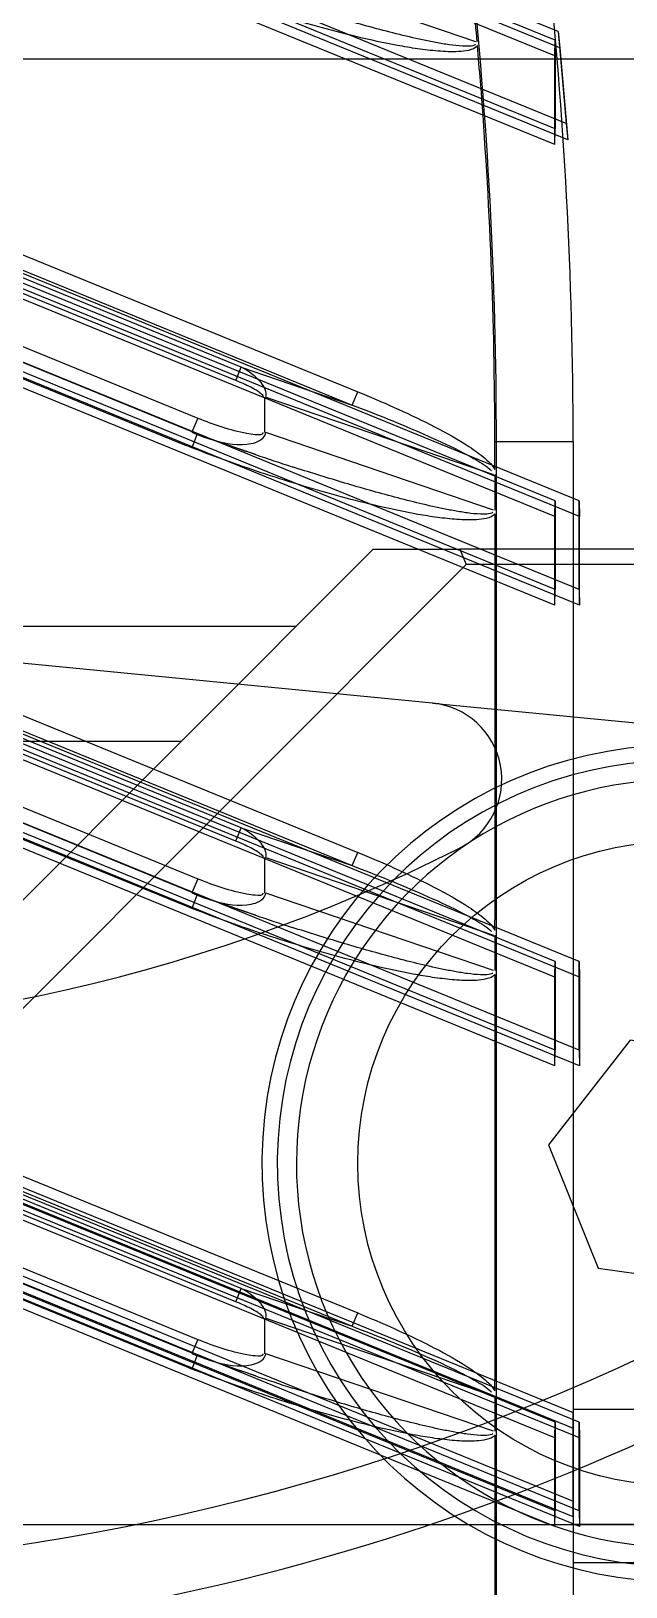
# Model space of a CAD drawing. Header units: millimetres. Extents: x -97344 to -49824, y -57049 to -40247.
# Drawn here: x -69285.12 to -69277.37, y -49611.91 to -49591.64 of the extents above; entities that cross this region are included whole.
import ezdxf

# ---------------------------------------------------------------- set-up
doc = ezdxf.new("R2010")
doc.units = ezdxf.units.MM
doc.header["$LTSCALE"] = 200
doc.linetypes.add('DOT_CENTER', pattern=[14, 12, -1, 0, -1])
for name, color, linetype in [('03___PRT_ALL_CURVES', 7, 'Continuous'), ('1', 7, 'Continuous'), ('2', 7, 'Continuous'), ('DIM', 3, 'Continuous'), ('LAY0001', 7, 'Continuous'), ('LAY0002', 7, 'Continuous')]:
    doc.layers.add(name, color=color, linetype=linetype)

# ---------------------------------------------------------------- blocks, each defined once
blk = doc.blocks.new('23-D1024-A_DV_LOCATION_PIN_Absen-PL__338', base_point=(431.261, -3.18))
at = {"color": 7, "linetype": 'Continuous'}
for p, q in [((431.617, 3.699), (431.595, 3.644)), ((431.847, 3.704), (431.617, 3.699)), ((432.013, 3.547), (431.847, 3.704)), ((440.653, 3.704), (440.487, 3.547)), ((440.883, 3.699), (440.653, 3.704)), ((440.975, 3.457), (440.883, 3.699)), ((431.525, 3.457), (431.403, 3.045)), ((431.595, 3.644), (431.525, 3.457)), ((431.747, 3.513), (431.72, 3.436)), ((431.821, 3.569), (431.747, 3.513)), ((431.834, 3.57), (431.821, 3.569)), ((431.952, 3.537), (431.834, 3.57)), ((432.049, 3.464), (431.952, 3.537)), ((432.124, 3.287), (432.013, 3.547)), ((432.039, 3.479), (432.013, 3.547)), ((432.069, 3.433), (432.039, 3.479)), ((432.065, 3.452), (432.049, 3.464)), ((440.441, 3.466), (440.376, 3.287)), ((440.461, 3.479), (440.431, 3.433)), ((440.451, 3.464), (440.436, 3.453)), ((440.487, 3.547), (440.441, 3.466)), ((440.548, 3.537), (440.451, 3.464)), ((440.487, 3.547), (440.461, 3.479)), ((440.666, 3.57), (440.548, 3.537)), ((440.679, 3.569), (440.666, 3.57)), ((440.753, 3.513), (440.679, 3.569)), ((440.78, 3.436), (440.753, 3.513)), ((441.097, 3.045), (440.975, 3.457)), ((431.671, 3.28), (431.609, 3.057)), ((431.72, 3.436), (431.671, 3.28)), ((432.169, 3.06), (432.124, 3.287)), ((440.376, 3.287), (440.331, 3.06)), ((440.829, 3.28), (440.78, 3.436)), ((440.891, 3.057), (440.829, 3.28)), ((431.403, 3.045), (431.399, 3.03)), ((431.609, 3.057), (431.571, 2.897)), ((432.171, 3.044), (432.169, 3.06)), ((432.201, 2.701), (432.171, 3.044)), ((440.329, 3.044), (440.299, 2.701)), ((440.331, 3.06), (440.329, 3.044)), ((440.929, 2.897), (440.891, 3.057)), ((441.101, 3.03), (441.097, 3.045)), ((431.399, 3.03), (431.327, 2.692)), ((431.567, 2.883), (431.51, 2.579)), ((431.571, 2.897), (431.567, 2.883)), ((440.933, 2.883), (440.929, 2.897)), ((440.99, 2.579), (440.933, 2.883)), ((441.164, 2.741), (441.101, 3.03)), ((431.327, 2.692), (431.261, 2.149)), ((432.209, 2.473), (432.201, 2.701)), ((440.299, 2.701), (440.294, 2.584)), ((441.173, 2.692), (441.164, 2.741)), ((441.239, 2.149), (441.173, 2.692)), ((431.497, 2.489), (431.458, 2.104)), ((431.51, 2.579), (431.497, 2.489)), ((432.213, 2.152), (432.209, 2.473)), ((440.291, 2.473), (440.287, 2.152)), ((440.294, 2.584), (440.291, 2.473)), ((441.003, 2.489), (440.99, 2.579)), ((441.042, 2.104), (441.003, 2.489)), ((431.261, 2.149), (431.261, 1.49)), ((431.458, 2.104), (431.458, 1.535)), ((432.213, 1.488), (432.213, 2.152)), ((440.287, 2.152), (440.287, 1.488)), ((441.042, 1.535), (441.042, 2.104)), ((441.25, 1.82), (441.239, 2.149)), ((441.239, 1.49), (441.25, 1.82)), ((431.261, 1.49), (431.327, 0.948)), ((431.458, 1.535), (431.497, 1.15)), ((432.209, 1.166), (432.213, 1.488)), ((440.287, 1.488), (440.291, 1.166)), ((441.003, 1.15), (441.042, 1.535)), ((441.173, 0.948), (441.239, 1.49)), ((431.497, 1.15), (431.51, 1.06)), ((431.51, 1.06), (431.567, 0.756)), ((432.201, 0.938), (432.209, 1.166)), ((440.291, 1.166), (440.294, 1.055)), ((440.294, 1.055), (440.299, 0.938)), ((440.933, 0.756), (440.99, 1.06)), ((440.99, 1.06), (441.003, 1.15)), ((431.327, 0.948), (431.399, 0.61)), ((432.171, 0.595), (432.201, 0.938)), ((440.299, 0.938), (440.329, 0.595)), ((441.101, 0.61), (441.164, 0.898)), ((441.164, 0.898), (441.173, 0.948)), ((431.399, 0.61), (431.403, 0.594)), ((431.567, 0.756), (431.571, 0.742)), ((431.571, 0.742), (431.609, 0.583)), ((440.891, 0.583), (440.929, 0.742)), ((440.929, 0.742), (440.933, 0.756)), ((441.097, 0.594), (441.101, 0.61)), ((431.403, 0.594), (431.525, 0.183)), ((431.609, 0.583), (431.671, 0.359)), ((432.124, 0.353), (432.169, 0.58)), ((432.169, 0.58), (432.171, 0.595)), ((440.329, 0.595), (440.331, 0.58)), ((440.331, 0.58), (440.376, 0.353)), ((440.829, 0.359), (440.891, 0.583)), ((440.975, 0.183), (441.097, 0.594)), ((431.671, 0.359), (431.72, 0.203)), ((431.72, 0.203), (431.747, 0.126)), ((432.013, 0.092), (432.124, 0.353)), ((432.039, 0.16), (432.069, 0.206)), ((440.376, 0.353), (440.441, 0.173)), ((440.431, 0.206), (440.461, 0.16)), ((440.753, 0.126), (440.78, 0.203)), ((440.78, 0.203), (440.829, 0.359)), ((431.525, 0.183), (431.595, -0.005)), ((431.747, 0.126), (431.821, 0.07)), ((431.821, 0.07), (431.834, 0.07)), ((431.834, 0.07), (431.952, 0.102)), ((431.847, -0.064), (432.013, 0.092)), ((431.952, 0.102), (432.049, 0.175)), ((432.013, 0.092), (432.039, 0.16)), ((432.049, 0.175), (432.065, 0.187)), ((440.436, 0.187), (440.451, 0.175)), ((440.441, 0.173), (440.487, 0.092)), ((440.451, 0.175), (440.548, 0.102)), ((440.461, 0.16), (440.487, 0.092)), ((440.487, 0.092), (440.653, -0.064)), ((440.548, 0.102), (440.666, 0.07)), ((440.666, 0.07), (440.679, 0.07)), ((440.679, 0.07), (440.753, 0.126)), ((440.883, -0.06), (440.975, 0.183)), ((431.595, -0.005), (431.617, -0.06)), ((431.617, -0.06), (431.847, -0.064)), ((440.653, -0.064), (440.883, -0.06))]:
    blk.add_line(p, q, dxfattribs=at)
at = {"color": 140, "linetype": 'Continuous'}
for p, q in [((431.747, 3.513), (431.617, 3.699)), ((431.847, 3.704), (431.952, 3.537)), ((440.548, 3.537), (440.653, 3.704)), ((440.883, 3.699), (440.753, 3.513)), ((431.617, -0.06), (431.747, 0.126)), ((431.952, 0.102), (431.847, -0.064)), ((440.653, -0.064), (440.548, 0.102)), ((440.753, 0.126), (440.883, -0.06))]:
    blk.add_line(p, q, dxfattribs=at)
for radius in [2.276, 1.382]:
    blk.add_circle((436.25, 1.82), radius, dxfattribs=at)
at = {"color": 7, "linetype": 'Continuous'}
for start, end in [(22.0771, 157.9229), (202.0771, 337.9229)]:
    blk.add_arc((436.25, 1.82), 5, start, end, dxfattribs=at)
at = {"color": 140, "linetype": 'Continuous'}
for start, end in [(23.1678, 156.8322), (203.1678, 336.8322)]:
    blk.add_arc((436.25, 1.82), 4.789, start, end, dxfattribs=at)
at = {"layer": '1', "color": 1, "linetype": 'DOT_CENTER'}
for p, q in [((436.25, 8.82), (436.25, -5.18)), ((443.25, 1.82), (429.25, 1.82))]:
    blk.add_line(p, q, dxfattribs=at)
blk = doc.blocks.new('PH_23_COMPONENTS_BASESTAND-0_5m_Absen-PL__347', base_point=(431.261, -23.18))
blk.add_blockref('23-D1024-A_DV_LOCATION_PIN_Absen-PL__338', (431.261, -3.18))
blk = doc.blocks.new('23-D1020-B_EXTRUSION-MAIN-BODY_BASESTAND-0_5m_Absen-PL__363', base_point=(418.75, -61.98))
at = {"color": 7, "linetype": 'Continuous'}
for p, q in [((421.852, 12.122), (427.75, 18.02)), ((427.75, 18.02), (428.881, 18.02)), ((431.254, 18.02), (428.881, 18.02)), ((428.881, 18.02), (428.964, 17.82)), ((422.428, 11.283), (428.964, 17.82)), ((431.254, 17.82), (428.964, 17.82))]:
    blk.add_line(p, q, dxfattribs=at)
for radius in [5.45, 5.25]:
    blk.add_arc((431.75, 10.02), radius, 94.2915, 270, dxfattribs=at)
blk = doc.blocks.new('23-D1023-B_CURAVLE-PLATE-RIGHT_Absen-PL__364', base_point=(865.652, -91.98))
at = {"color": 7, "linetype": 'Continuous'}
for q in [(918.198, 17.02), (940.789, 14.824)]:
    blk.add_line((928.524, 16.016), q, dxfattribs=at)
for centre, radius, start, end in [((918.75, 34.22), 29.5, 217.5551, 316.9552), ((928.427, 15.021), 1, 296.7498, 84.4477), ((918.75, 34.22), 22.5, 237.8343, 296.7498), ((918.75, 34.22), 30.5, 248.5714, 316.9552)]:
    blk.add_arc(centre, radius, start, end, dxfattribs=at)
blk = doc.blocks.new('CHEESE-HEAD-HEXAGON-SOCKET-BOLT_ISO-7379_M5-6_5x10_A2-70_STAINLESS-STEEL_2__365', base_point=(426.75, 5.02))
at = {"color": 7, "linetype": 'Continuous'}
for p, q in [((431.101, 11.626), (430.035, 10.261)), ((432.817, 11.384), (431.101, 11.626)), ((433.465, 9.778), (432.817, 11.384)), ((430.035, 10.261), (430.683, 8.655)), ((432.399, 8.414), (433.465, 9.778)), ((430.683, 8.655), (432.399, 8.414)), ((435.69, 6.941), (435.394, 6.686)), ((432.502, 5.104), (432.359, 5.057))]:
    blk.add_line(p, q, dxfattribs=at)
at = {"color": 140, "linetype": 'Continuous'}
blk.add_circle((431.75, 10.02), 4.2, dxfattribs=at)
at = {"color": 7, "linetype": 'Continuous'}
for start, end in [(74.4931, 276.9929), (321.993, 74.4931)]:
    blk.add_arc((431.75, 10.02), 5, start, end, dxfattribs=at)
blk = doc.blocks.new('Top1', base_point=(668.75, -75.52))
at = {"color": 7, "linetype": 'Continuous'}
for p, q in [((420.802, 17.02), (426.75, 17.02)), ((420.875, 15.52), (425.25, 15.52))]:
    blk.add_line(p, q, dxfattribs=at)
for name, p in [('23-D1020-B_EXTRUSION-MAIN-BODY_BASESTAND-0_5m_Absen-PL__363', (418.75, -61.98)), ('23-D1023-B_CURAVLE-PLATE-RIGHT_Absen-PL__364', (865.652, -91.98)), ('CHEESE-HEAD-HEXAGON-SOCKET-BOLT_ISO-7379_M5-6_5x10_A2-70_STAINLESS-STEEL_2__365', (426.75, 5.02)), ('PH_23_COMPONENTS_BASESTAND-0_5m_Absen-PL__347', (431.261, -23.18))]:
    blk.add_blockref(name, p)
blk = doc.blocks.new('*U1466')
blk.add_blockref('Top1', (0, -50.114))
blk = doc.blocks.new('*U1467')
at = {"layer": 'DIM', "color": 0, "linetype": 'ByBlock', "lineweight": -2, "transparency": 16777216}
for p in [(0, 0), (500, 0)]:
    blk.add_blockref('*U1466', p, dxfattribs=at)
blk = doc.blocks.new('2250')
at = {"color": 7, "linetype": 'Continuous'}
blk.add_line((-45576.174, -64432.34), (-45564.781, -64432.34), dxfattribs=at)
at = {"layer": '03___PRT_ALL_CURVES', "color": 7, "linetype": 'Continuous'}
blk.add_line((-45577.174, -64438.84), (-45577.174, -64419.739), dxfattribs=at)
blk.add_arc((-45636.174, -64419.739), 59, 0, 6.10468, dxfattribs=at)
at = {"layer": '2', "color": 7, "linetype": 'Continuous'}
blk.add_line((-45565.498, -64433.84), (-45576.164, -64433.84), dxfattribs=at)
at = {"layer": 'LAY0001', "color": 7, "linetype": 'Continuous'}
for p, q in [((-45577.442, -64414.528), (-45580.065, -64413.628)), ((-45587.674, -64415.538), (-45578.982, -64419.086)), ((-45587.744, -64415.711), (-45579.053, -64419.259)), ((-45580.501, -64418.766), (-45587.603, -64415.867)), ((-45580.572, -64418.939), (-45587.674, -64416.04)), ((-45587.597, -64416.764), (-45581.067, -64419.43)), ((-45581.14, -64419.609), (-45587.6, -64416.972)), ((-45581.213, -64419.789), (-45587.674, -64417.151)), ((-45580.572, -64418.939), (-45580.501, -64418.766)), ((-45580.501, -64418.766), (-45579.053, -64419.259)), ((-45579.053, -64419.259), (-45578.982, -64419.086)), ((-45580.195, -64419.617), (-45580.195, -64419.155)), ((-45580.178, -64419.155), (-45577.211, -64420.165)), ((-45581.067, -64419.43), (-45581.143, -64419.615)), ((-45581.074, -64419.636), (-45581.144, -64419.816)), ((-45581.14, -64419.609), (-45581.143, -64419.615)), ((-45580.316, -64419.904), (-45580.916, -64419.7)), ((-45577.211, -64420.627), (-45580.178, -64419.617)), ((-45577.195, -64419.965), (-45577.195, -64419.739)), ((-45576.174, -64419.739), (-45577.195, -64419.739)), ((-45576.174, -64419.739), (-45576.174, -64437.84)), ((-45581.144, -64419.816), (-45581.213, -64419.788)), ((-45577.194, -64420.165), (-45577.194, -64420.627)), ((-45577.195, -64420.676), (-45577.195, -64425.965)), ((-45587.674, -64421.538), (-45578.982, -64425.086)), ((-45587.744, -64421.711), (-45579.053, -64425.259)), ((-45580.501, -64424.766), (-45587.603, -64421.867)), ((-45580.572, -64424.939), (-45587.674, -64422.04)), ((-45587.597, -64422.764), (-45581.067, -64425.43)), ((-45581.14, -64425.609), (-45587.6, -64422.972)), ((-45581.213, -64425.789), (-45587.674, -64423.151)), ((-45580.572, -64424.939), (-45580.501, -64424.766)), ((-45580.501, -64424.766), (-45579.053, -64425.259)), ((-45580.195, -64425.617), (-45580.195, -64425.155)), ((-45580.178, -64425.155), (-45577.211, -64426.165)), ((-45579.053, -64425.259), (-45578.982, -64425.086)), ((-45581.067, -64425.43), (-45581.143, -64425.615)), ((-45581.14, -64425.609), (-45581.143, -64425.615)), ((-45577.211, -64426.627), (-45580.178, -64425.617)), ((-45581.144, -64425.816), (-45581.213, -64425.788)), ((-45581.074, -64425.636), (-45581.144, -64425.816)), ((-45580.316, -64425.904), (-45580.916, -64425.7)), ((-45577.194, -64426.165), (-45577.194, -64426.627)), ((-45577.195, -64426.676), (-45577.195, -64431.965)), ((-45587.674, -64427.538), (-45578.982, -64431.086)), ((-45587.744, -64427.711), (-45579.053, -64431.259)), ((-45580.572, -64430.939), (-45587.674, -64428.04)), ((-45580.501, -64430.766), (-45587.603, -64427.867)), ((-45587.597, -64428.764), (-45581.067, -64431.43)), ((-45581.14, -64431.609), (-45587.6, -64428.972)), ((-45581.213, -64431.789), (-45587.674, -64429.151)), ((-45580.572, -64430.939), (-45580.501, -64430.766)), ((-45580.501, -64430.766), (-45579.053, -64431.259)), ((-45579.053, -64431.259), (-45578.982, -64431.086)), ((-45580.195, -64431.617), (-45580.195, -64431.155)), ((-45580.178, -64431.155), (-45577.211, -64432.165)), ((-45581.067, -64431.43), (-45581.143, -64431.615)), ((-45581.074, -64431.636), (-45581.144, -64431.816)), ((-45581.14, -64431.609), (-45581.143, -64431.615)), ((-45577.211, -64432.627), (-45580.178, -64431.617)), ((-45581.144, -64431.816), (-45581.213, -64431.788)), ((-45580.316, -64431.904), (-45580.916, -64431.7)), ((-45577.194, -64432.165), (-45577.194, -64432.627)), ((-45577.195, -64432.676), (-45577.195, -64437.84)), ((-45574.892, -64434.34), (-45576.174, -64434.34))]:
    blk.add_line(p, q, dxfattribs=at)
for points in [[(-45581.143, -64419.615), (-45581.113, -64419.627), (-45580.995, -64419.672), (-45580.916, -64419.7)], [(-45581.143, -64425.615), (-45581.113, -64425.627), (-45580.995, -64425.672), (-45580.916, -64425.7)], [(-45581.143, -64431.615), (-45581.113, -64431.627), (-45580.995, -64431.672), (-45580.916, -64431.7)]]:
    blk.add_lwpolyline(points, dxfattribs=at)
for centre, radius, start, end in [((-45636.174, -64419.739), 60, 0, 6.10468), ((-45636.174, -64419.739), 58.98, 5.07018, 5.53908), ((-45693.457, -64424.563), 116.464, 4.68861, 4.91902), ((-45636.174, -64419.739), 58.979, 0, 4.56678), ((-45569.836, -64389.079), 32.557, 249.8078, 251.2229), ((-45569.615, -64388.455), 33.22, 251.2086, 252.0794), ((-45583.684, -64419.998), 6.489, 359.094, 0.293), ((-45569.836, -64395.079), 32.557, 249.8078, 251.2229), ((-45569.615, -64394.455), 33.22, 251.2086, 252.0794), ((-45583.684, -64425.998), 6.489, 359.0941, 0.293), ((-45569.836, -64401.079), 32.557, 249.8078, 251.2229), ((-45569.615, -64400.455), 33.22, 251.2086, 252.0794), ((-45583.684, -64431.998), 6.489, 359.0941, 0.293)]:
    blk.add_arc(centre, radius, start, end, dxfattribs=at)
for points, knots in [([(-45577.421, -64414.576), (-45577.445, -64414.613), (-45577.539, -64414.646), (-45577.711, -64414.663), (-45577.937, -64414.653), (-45578.201, -64414.621), (-45578.553, -64414.562), (-45578.988, -64414.467), (-45579.505, -64414.333), (-45580.018, -64414.184), (-45580.697, -64413.967), (-45581.2, -64413.786), (-45581.532, -64413.658)], [0, 0, 0, 0, 0.030723, 0.061968, 0.124467, 0.187, 0.249539, 0.374611, 0.49969, 0.624771, 0.749853, 1, 1, 1, 1]), ([(-45577.445, -64414.558), (-45577.464, -64414.58), (-45577.53, -64414.587), (-45577.643, -64414.586), (-45577.791, -64414.569), (-45577.964, -64414.539), (-45578.194, -64414.492), (-45578.48, -64414.425), (-45578.934, -64414.306), (-45579.497, -64414.142), (-45579.945, -64414.001), (-45580.168, -64413.928)], [0, 0, 0, 0, 0.030918, 0.062138, 0.124647, 0.187172, 0.249698, 0.374746, 0.499798, 0.749896, 1, 1, 1, 1]), ([(-45580.178, -64419.155), (-45580.173, -64419.132), (-45580.18, -64419.035), (-45580.246, -64418.958), (-45580.297, -64418.91)], [0, 0, 0, 0, 0.25542, 1, 1, 1, 1]), ([(-45580.211, -64419.155), (-45580.211, -64419.137), (-45580.243, -64419.11), (-45580.298, -64419.07), (-45580.409, -64419.009), (-45580.506, -64418.966), (-45580.572, -64418.939)], [0, 0, 0, 0, 0.125322, 0.24925, 0.499648, 1, 1, 1, 1]), ([(-45578.982, -64419.086), (-45578.822, -64419.151), (-45578.504, -64419.287), (-45578.036, -64419.508), (-45577.655, -64419.715), (-45577.372, -64419.909), (-45577.238, -64420.026), (-45577.195, -64420.101)], [0, 0, 0, 0, 0.250194, 0.500377, 0.750499, 0.875548, 1, 1, 1, 1]), ([(-45579.053, -64419.259), (-45578.896, -64419.319), (-45578.584, -64419.441), (-45578.12, -64419.636), (-45577.737, -64419.81), (-45577.444, -64419.969), (-45577.296, -64420.056), (-45577.239, -64420.117)], [0, 0, 0, 0, 0.250074, 0.500145, 0.750198, 0.875224, 1, 1, 1, 1]), ([(-45580.428, -64419.626), (-45580.392, -64419.633), (-45580.336, -64419.639), (-45580.211, -64419.653), (-45580.211, -64419.617)], [0, 0, 0, 0, 0.51035, 1, 1, 1, 1]), ([(-45580.428, -64419.769), (-45580.353, -64419.761), (-45580.239, -64419.736), (-45580.184, -64419.643), (-45580.178, -64419.617)], [0, 0, 0, 0, 0.741836, 1, 1, 1, 1]), ([(-45577.195, -64420.676), (-45577.22, -64420.71), (-45577.308, -64420.741), (-45577.474, -64420.76), (-45577.69, -64420.753), (-45577.944, -64420.725), (-45578.282, -64420.671), (-45578.7, -64420.583), (-45579.363, -64420.416), (-45580.181, -64420.169), (-45580.825, -64419.939), (-45581.144, -64419.816)], [0, 0, 0, 0, 0.030785, 0.062026, 0.124524, 0.187054, 0.249591, 0.374658, 0.499732, 0.749864, 1, 1, 1, 1]), ([(-45577.219, -64420.655), (-45577.239, -64420.674), (-45577.3, -64420.682), (-45577.41, -64420.682), (-45577.552, -64420.666), (-45577.718, -64420.639), (-45577.939, -64420.596), (-45578.214, -64420.533), (-45578.651, -64420.421), (-45579.192, -64420.266), (-45579.623, -64420.132), (-45579.837, -64420.063)], [0, 0, 0, 0, 0.031004, 0.06225, 0.124751, 0.187269, 0.249789, 0.374824, 0.499861, 0.749929, 1, 1, 1, 1]), ([(-45580.211, -64425.155), (-45580.211, -64425.137), (-45580.243, -64425.11), (-45580.298, -64425.07), (-45580.409, -64425.009), (-45580.506, -64424.966), (-45580.572, -64424.939)], [0, 0, 0, 0, 0.125322, 0.24925, 0.499648, 1, 1, 1, 1]), ([(-45580.178, -64425.155), (-45580.173, -64425.132), (-45580.18, -64425.035), (-45580.246, -64424.958), (-45580.297, -64424.91)], [0, 0, 0, 0, 0.25542, 1, 1, 1, 1]), ([(-45578.982, -64425.086), (-45578.822, -64425.151), (-45578.504, -64425.287), (-45578.036, -64425.508), (-45577.655, -64425.715), (-45577.372, -64425.909), (-45577.238, -64426.026), (-45577.195, -64426.101)], [0, 0, 0, 0, 0.250194, 0.500377, 0.750499, 0.875548, 1, 1, 1, 1]), ([(-45579.053, -64425.259), (-45578.896, -64425.319), (-45578.584, -64425.441), (-45578.12, -64425.636), (-45577.737, -64425.81), (-45577.444, -64425.969), (-45577.296, -64426.056), (-45577.239, -64426.117)], [0, 0, 0, 0, 0.250074, 0.500145, 0.750198, 0.875224, 1, 1, 1, 1]), ([(-45580.428, -64425.626), (-45580.392, -64425.633), (-45580.336, -64425.639), (-45580.211, -64425.653), (-45580.211, -64425.617)], [0, 0, 0, 0, 0.51035, 1, 1, 1, 1]), ([(-45580.428, -64425.769), (-45580.353, -64425.761), (-45580.239, -64425.736), (-45580.184, -64425.643), (-45580.178, -64425.617)], [0, 0, 0, 0, 0.741836, 1, 1, 1, 1]), ([(-45577.195, -64426.676), (-45577.22, -64426.71), (-45577.308, -64426.741), (-45577.474, -64426.76), (-45577.69, -64426.753), (-45577.944, -64426.725), (-45578.282, -64426.671), (-45578.7, -64426.583), (-45579.363, -64426.416), (-45580.181, -64426.169), (-45580.825, -64425.939), (-45581.144, -64425.816)], [0, 0, 0, 0, 0.030785, 0.062026, 0.124524, 0.187054, 0.249591, 0.374658, 0.499732, 0.749864, 1, 1, 1, 1]), ([(-45577.219, -64426.655), (-45577.239, -64426.674), (-45577.3, -64426.682), (-45577.41, -64426.682), (-45577.552, -64426.666), (-45577.718, -64426.639), (-45577.939, -64426.596), (-45578.214, -64426.533), (-45578.651, -64426.421), (-45579.192, -64426.266), (-45579.623, -64426.132), (-45579.837, -64426.063)], [0, 0, 0, 0, 0.031004, 0.06225, 0.124751, 0.187269, 0.249789, 0.374824, 0.499861, 0.749929, 1, 1, 1, 1]), ([(-45580.211, -64431.155), (-45580.211, -64431.137), (-45580.243, -64431.11), (-45580.298, -64431.07), (-45580.409, -64431.009), (-45580.506, -64430.966), (-45580.572, -64430.939)], [0, 0, 0, 0, 0.125322, 0.24925, 0.499648, 1, 1, 1, 1]), ([(-45580.178, -64431.155), (-45580.173, -64431.132), (-45580.18, -64431.035), (-45580.246, -64430.958), (-45580.297, -64430.91)], [0, 0, 0, 0, 0.25542, 1, 1, 1, 1]), ([(-45578.982, -64431.086), (-45578.822, -64431.151), (-45578.504, -64431.287), (-45578.036, -64431.508), (-45577.655, -64431.715), (-45577.372, -64431.909), (-45577.238, -64432.026), (-45577.195, -64432.101)], [0, 0, 0, 0, 0.250194, 0.500377, 0.750499, 0.875548, 1, 1, 1, 1]), ([(-45579.053, -64431.259), (-45578.896, -64431.319), (-45578.584, -64431.441), (-45578.12, -64431.636), (-45577.737, -64431.81), (-45577.444, -64431.969), (-45577.296, -64432.056), (-45577.239, -64432.117)], [0, 0, 0, 0, 0.250074, 0.500145, 0.750198, 0.875224, 1, 1, 1, 1]), ([(-45580.428, -64431.626), (-45580.392, -64431.633), (-45580.336, -64431.639), (-45580.211, -64431.653), (-45580.211, -64431.617)], [0, 0, 0, 0, 0.51035, 1, 1, 1, 1]), ([(-45580.428, -64431.769), (-45580.353, -64431.761), (-45580.239, -64431.736), (-45580.184, -64431.643), (-45580.178, -64431.617)], [0, 0, 0, 0, 0.741836, 1, 1, 1, 1]), ([(-45577.195, -64432.676), (-45577.22, -64432.71), (-45577.308, -64432.741), (-45577.474, -64432.76), (-45577.69, -64432.753), (-45577.944, -64432.725), (-45578.282, -64432.671), (-45578.7, -64432.583), (-45579.363, -64432.416), (-45580.181, -64432.169), (-45580.825, -64431.939), (-45581.144, -64431.816)], [0, 0, 0, 0, 0.030785, 0.062026, 0.124524, 0.187054, 0.249591, 0.374658, 0.499732, 0.749864, 1, 1, 1, 1]), ([(-45577.219, -64432.655), (-45577.239, -64432.674), (-45577.3, -64432.682), (-45577.41, -64432.682), (-45577.552, -64432.666), (-45577.718, -64432.639), (-45577.939, -64432.596), (-45578.214, -64432.533), (-45578.651, -64432.421), (-45579.192, -64432.266), (-45579.623, -64432.132), (-45579.837, -64432.063)], [0, 0, 0, 0, 0.031004, 0.06225, 0.124751, 0.187269, 0.249789, 0.374824, 0.499861, 0.749929, 1, 1, 1, 1])]:
    blk.add_open_spline(points, degree=3, knots=knots, dxfattribs=at)
for points in [[(-45580.297, -64418.91), (-45580.358, -64418.853), (-45580.428, -64418.806), (-45580.501, -64418.766)], [(-45581.067, -64419.43), (-45580.861, -64419.514), (-45580.647, -64419.585), (-45580.428, -64419.626)], [(-45580.916, -64419.7), (-45580.761, -64419.753), (-45580.592, -64419.786), (-45580.428, -64419.769)], [(-45580.297, -64424.91), (-45580.358, -64424.853), (-45580.428, -64424.806), (-45580.501, -64424.766)], [(-45581.067, -64425.43), (-45580.861, -64425.514), (-45580.647, -64425.585), (-45580.428, -64425.626)], [(-45580.916, -64425.7), (-45580.761, -64425.753), (-45580.592, -64425.786), (-45580.428, -64425.769)], [(-45580.297, -64430.91), (-45580.358, -64430.853), (-45580.428, -64430.806), (-45580.501, -64430.766)], [(-45581.067, -64431.43), (-45580.861, -64431.514), (-45580.647, -64431.585), (-45580.428, -64431.626)], [(-45580.916, -64431.7), (-45580.761, -64431.753), (-45580.592, -64431.786), (-45580.428, -64431.769)]]:
    blk.add_open_spline(points, degree=3, dxfattribs=at)
at = {"layer": 'LAY0002', "color": 7, "linetype": 'Continuous'}
for p, q in [((-45576.408, -64414.507), (-45587.71, -64409.893)), ((-45576.369, -64414.395), (-45587.397, -64409.893)), ((-45576.413, -64414.711), (-45587.715, -64410.097)), ((-45576.346, -64414.606), (-45587.391, -64410.097)), ((-45576.408, -64415.662), (-45587.71, -64411.047)), ((-45576.265, -64415.592), (-45587.397, -64411.047)), ((-45576.413, -64415.866), (-45587.715, -64411.251)), ((-45576.241, -64415.804), (-45587.391, -64411.251)), ((-45576.369, -64414.395), (-45576.265, -64415.592)), ((-45576.369, -64414.395), (-45576.346, -64414.606)), ((-45576.413, -64414.711), (-45576.408, -64414.507)), ((-45576.408, -64414.507), (-45576.408, -64415.662)), ((-45576.346, -64414.606), (-45576.241, -64415.804)), ((-45587.781, -64414.748), (-45569.781, -64414.748)), ((-45576.413, -64415.866), (-45576.413, -64414.711)), ((-45576.413, -64415.866), (-45576.408, -64415.662)), ((-45576.265, -64415.592), (-45576.241, -64415.804)), ((-45576.408, -64420.507), (-45587.71, -64415.893)), ((-45576.094, -64420.507), (-45587.397, -64415.893)), ((-45576.413, -64420.711), (-45587.715, -64416.097)), ((-45576.089, -64420.711), (-45587.391, -64416.097)), ((-45576.408, -64421.662), (-45587.71, -64417.047)), ((-45576.094, -64421.662), (-45587.397, -64417.047)), ((-45576.413, -64421.866), (-45587.715, -64417.251)), ((-45576.089, -64421.866), (-45587.391, -64417.251)), ((-45576.413, -64420.711), (-45576.408, -64420.507)), ((-45576.408, -64420.507), (-45576.408, -64421.662)), ((-45576.094, -64420.507), (-45576.089, -64420.711)), ((-45576.094, -64421.662), (-45576.094, -64420.507)), ((-45576.413, -64421.866), (-45576.413, -64420.711)), ((-45576.089, -64421.866), (-45576.089, -64420.711)), ((-45576.413, -64421.866), (-45576.408, -64421.662)), ((-45576.094, -64421.662), (-45576.089, -64421.866)), ((-45576.408, -64426.507), (-45587.71, -64421.893)), ((-45576.094, -64426.507), (-45587.397, -64421.893)), ((-45576.413, -64426.711), (-45587.715, -64422.097)), ((-45576.089, -64426.711), (-45587.391, -64422.097)), ((-45576.408, -64427.662), (-45587.71, -64423.047)), ((-45576.094, -64427.662), (-45587.397, -64423.047)), ((-45576.413, -64427.866), (-45587.715, -64423.251)), ((-45576.089, -64427.866), (-45587.391, -64423.251)), ((-45576.413, -64426.711), (-45576.408, -64426.507)), ((-45576.408, -64426.507), (-45576.408, -64427.662)), ((-45576.094, -64426.507), (-45576.089, -64426.711)), ((-45576.094, -64427.662), (-45576.094, -64426.507)), ((-45576.413, -64427.866), (-45576.413, -64426.711)), ((-45576.089, -64426.711), (-45576.089, -64427.866)), ((-45587.674, -64427.687), (-45576.174, -64432.382)), ((-45576.413, -64427.866), (-45576.408, -64427.662)), ((-45576.094, -64427.662), (-45576.089, -64427.866)), ((-45576.408, -64432.507), (-45587.71, -64427.893)), ((-45587.674, -64427.891), (-45576.174, -64432.586)), ((-45576.094, -64432.507), (-45587.397, -64427.893)), ((-45576.413, -64432.711), (-45587.715, -64428.097)), ((-45576.089, -64432.711), (-45587.391, -64428.097)), ((-45587.674, -64428.842), (-45576.174, -64433.536)), ((-45576.408, -64433.662), (-45587.71, -64429.047)), ((-45576.174, -64433.741), (-45587.674, -64429.046)), ((-45576.094, -64433.662), (-45587.397, -64429.047)), ((-45576.413, -64433.866), (-45587.715, -64429.251)), ((-45576.089, -64433.866), (-45587.391, -64429.251)), ((-45576.413, -64432.711), (-45576.408, -64432.507)), ((-45576.408, -64432.507), (-45576.408, -64433.662)), ((-45576.174, -64433.741), (-45576.174, -64432.382)), ((-45576.094, -64432.507), (-45576.089, -64432.711)), ((-45576.094, -64433.662), (-45576.094, -64432.507)), ((-45576.413, -64433.866), (-45576.413, -64432.711)), ((-45576.089, -64432.711), (-45576.089, -64433.866)), ((-45576.413, -64433.866), (-45576.408, -64433.662)), ((-45576.094, -64433.662), (-45576.089, -64433.866)), ((-45587.781, -64433.84), (-45569.781, -64433.84))]:
    blk.add_line(p, q, dxfattribs=at)
blk = doc.blocks.new('*U1488')
at = {"layer": 'DIM', "color": 3}
blk.add_blockref('2250', (45347.11, 64440.647), dxfattribs=at)
blk = doc.blocks.new('*U1489')
at = {"layer": 'DIM', "color": 0, "linetype": 'ByBlock', "lineweight": -2, "transparency": 16777216}
blk.add_blockref('*U1488', (500, 0), dxfattribs=at)

msp = doc.modelspace()

# ---------------------------------------------------------------- block references
at = {"layer": 'DIM', "color": 3}
for name, p in [('*U1467', (-69539.665, -49641.82)), ('*U1489', (-69548.994, -49617.903))]:
    msp.add_blockref(name, p, dxfattribs=at)

doc.saveas('drawing.dxf')
